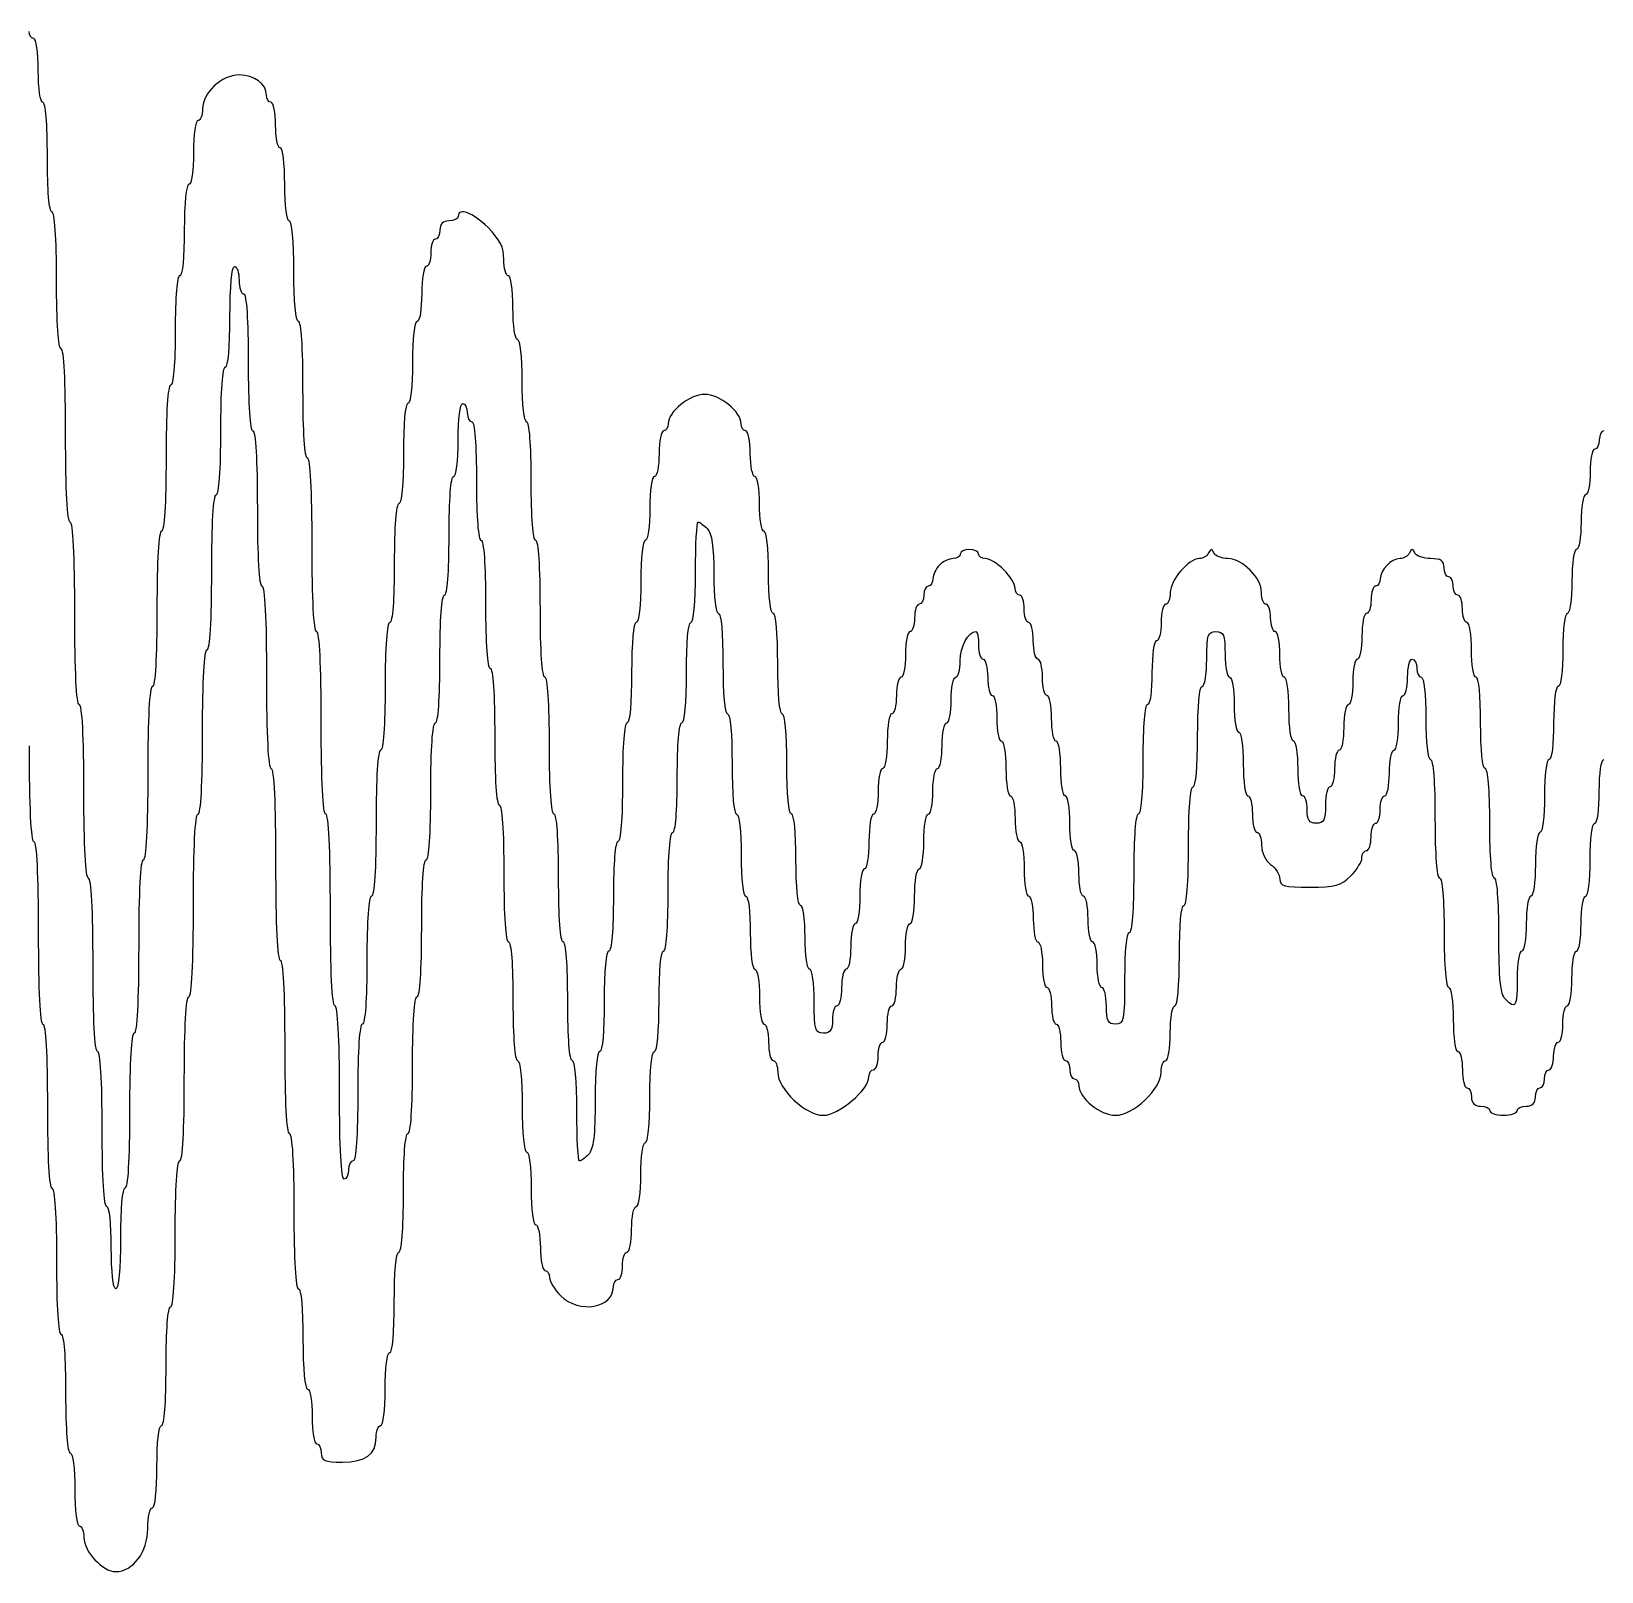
# Model space of a CAD drawing. Extents: x 18 to 597, y 6 to 390.
# Drawn here: x 71.9 to 126, y 240.5 to 293.6 of the extents above; entities that cross this region are included whole.
import ezdxf

# ---------------------------------------------------------------- set-up
doc = ezdxf.new("R2010")
doc.units = 0
doc.layers.add('Layer_1', color=7, linetype='CONTINUOUS')

msp = doc.modelspace()

# ---------------------------------------------------------------- linework, layer by layer
at = {"layer": 'Layer_1', "color": 7}
for points in [[(71.934146, 293.367422), (71.847656, 293.367422), (71.777047, 293.476842), (71.777047, 293.610508)], [(72.091793, 292.266645), (72.091793, 292.895668), (72.024003, 293.367422), (71.934146, 293.367422)], [(72.248889, 291.165868), (72.159032, 291.165868), (72.091793, 291.637623), (72.091793, 292.266645)], [(79.015057, 292.108996), (78.410158, 292.108996), (77.752773, 291.498944), (77.752773, 290.937113)], [(79.954326, 291.412813), (79.954326, 291.806422), (79.546013, 292.108996), (79.015057, 292.108996)], [(72.405985, 289.278507), (72.405985, 290.431712), (72.344988, 291.165868), (72.248889, 291.165868)], [(80.111425, 291.165868), (80.024938, 291.165868), (79.954326, 291.276897), (79.954326, 291.412813)], [(80.269072, 290.379284), (80.269072, 290.811736), (80.197915, 291.165868), (80.111425, 291.165868)], [(77.595676, 290.53693), (77.505822, 290.53693), (77.43803, 290.065173), (77.43803, 289.436154)], [(77.752773, 290.937113), (77.752773, 290.716954), (77.682169, 290.53693), (77.595676, 290.53693)], [(80.426168, 289.59325), (80.339678, 289.59325), (80.269072, 289.946832), (80.269072, 290.379284)], [(77.43803, 289.436154), (77.43803, 288.807131), (77.37079, 288.334827), (77.280934, 288.334827)], [(80.583264, 288.334827), (80.583264, 289.068683), (80.517898, 289.59325), (80.426168, 289.59325)], [(72.563081, 287.391696), (72.466982, 287.391696), (72.405985, 288.125302), (72.405985, 289.278507)], [(77.280934, 288.334827), (77.186581, 288.334827), (77.123838, 287.706292), (77.123838, 286.762759)], [(80.74036, 287.076954), (80.648635, 287.076954), (80.583264, 287.600967), (80.583264, 288.334827)], [(72.720731, 285.032496), (72.720731, 286.500213), (72.660925, 287.391696), (72.563081, 287.391696)], [(87.586453, 286.846545), (87.061297, 287.371701), (86.558989, 287.560934), (86.558989, 287.23405)], [(77.123838, 286.762759), (77.123838, 285.819228), (77.061097, 285.190143), (76.966741, 285.190143)], [(80.898007, 285.347239), (80.898007, 286.39561), (80.835675, 287.076954), (80.74036, 287.076954)], [(85.930051, 286.762759), (85.930051, 286.589779), (85.859445, 286.448016), (85.772955, 286.448016)], [(86.244797, 287.076954), (86.035128, 287.076954), (85.930051, 286.972433), (85.930051, 286.762759)], [(86.558989, 287.23405), (86.558989, 287.14756), (86.417777, 287.076954), (86.244797, 287.076954)], [(88.131605, 285.745768), (88.131605, 286.170089), (88.00277, 286.43023), (87.586453, 286.846545)], [(85.772955, 286.448016), (85.686463, 286.448016), (85.615309, 286.235646), (85.615309, 285.976177)], [(85.615309, 285.976177), (85.615309, 285.716705), (85.544702, 285.504335), (85.458213, 285.504335)], [(88.288701, 285.190143), (88.202211, 285.190143), (88.131605, 285.440169), (88.131605, 285.745768)], [(76.966741, 285.190143), (76.870645, 285.190143), (76.809092, 284.455987), (76.809092, 283.302782)], [(78.696453, 283.774621), (78.696453, 284.822992), (78.758234, 285.504335), (78.853549, 285.504335)], [(78.853549, 285.504335), (78.940039, 285.504335), (79.010645, 285.291966), (79.010645, 285.032496)], [(81.055103, 283.617525), (80.959793, 283.617525), (80.898007, 284.298868), (80.898007, 285.347239)], [(85.458213, 285.504335), (85.370839, 285.504335), (85.301116, 285.085391), (85.301116, 284.561205)], [(88.44635, 284.089366), (88.44635, 284.718389), (88.378558, 285.190143), (88.288701, 285.190143)], [(72.877827, 282.673844), (72.779983, 282.673844), (72.720731, 283.56478), (72.720731, 285.032496)], [(79.010645, 285.032496), (79.010645, 284.773024), (79.081805, 284.561205), (79.168295, 284.561205)], [(79.168295, 284.561205), (79.266141, 284.561205), (79.325391, 283.669722), (79.325391, 282.202005)], [(85.301116, 284.561205), (85.301116, 284.037022), (85.231391, 283.617525), (85.14402, 283.617525)], [(88.603447, 282.98859), (88.51359, 282.98859), (88.44635, 283.460347), (88.44635, 284.089366)], [(78.538807, 282.044909), (78.634119, 282.044909), (78.696453, 282.726253), (78.696453, 283.774621)], [(81.212202, 281.258875), (81.212202, 282.726591), (81.152949, 283.617525), (81.055103, 283.617525)], [(85.14402, 283.617525), (85.05083, 283.617525), (84.986371, 283.040699), (84.986371, 282.202005)], [(76.809092, 283.302782), (76.809092, 282.149577), (76.748095, 281.415971), (76.651996, 281.415971)], [(88.760543, 281.573067), (88.760543, 282.411764), (88.696636, 282.98859), (88.603447, 282.98859)], [(73.034923, 279.686259), (73.034923, 281.573321), (72.977149, 282.673844), (72.877827, 282.673844)], [(78.38171, 279.843355), (78.38171, 281.206235), (78.441448, 282.044909), (78.538807, 282.044909)], [(79.325391, 282.202005), (79.325391, 280.734289), (79.384644, 279.843355), (79.482487, 279.843355)], [(84.986371, 282.202005), (84.986371, 281.363308), (84.922464, 280.787036), (84.829275, 280.787036)], [(76.651996, 281.415971), (76.553709, 281.415971), (76.4949, 280.472226), (76.4949, 278.899675)], [(88.917639, 280.157548), (88.824449, 280.157548), (88.760543, 280.734373), (88.760543, 281.573067)], [(81.369848, 278.899675), (81.272005, 278.899675), (81.212202, 279.791161), (81.212202, 281.258875)], [(84.829275, 280.787036), (84.733963, 280.787036), (84.672178, 280.105142), (84.672178, 279.056771)], [(86.558989, 279.52861), (86.558989, 280.26247), (86.624358, 280.787036), (86.716085, 280.787036)], [(86.716085, 280.787036), (86.802575, 280.787036), (86.873732, 280.645273), (86.873732, 280.472291)], [(95.051011, 281.101228), (94.526264, 281.101228), (93.792588, 280.50982), (93.792588, 280.086442)], [(96.308884, 280.086442), (96.308884, 280.50982), (95.575755, 281.101228), (95.051011, 281.101228)], [(86.873732, 280.472291), (86.873732, 280.299311), (86.944338, 280.157548), (87.030828, 280.157548)], [(73.192569, 276.698121), (73.093244, 276.698121), (73.034923, 277.799192), (73.034923, 279.686259)], [(78.224614, 277.641802), (78.321956, 277.641802), (78.38171, 278.480476), (78.38171, 279.843355)], [(79.482487, 279.843355), (79.581149, 279.843355), (79.639583, 278.847351), (79.639583, 277.16996)], [(87.030828, 280.157548), (87.127602, 280.157548), (87.187924, 279.371686), (87.187924, 278.113641)], [(89.075285, 278.113641), (89.075285, 279.371686), (89.014413, 280.157548), (88.917639, 280.157548)], [(93.635491, 279.843355), (93.549002, 279.843355), (93.478395, 279.489223), (93.478395, 279.056771)], [(93.792588, 280.086442), (93.792588, 279.952773), (93.721984, 279.843355), (93.635491, 279.843355)], [(96.46598, 279.843355), (96.37949, 279.843355), (96.308884, 279.952773), (96.308884, 280.086442)], [(96.623629, 279.056771), (96.623629, 279.489223), (96.552472, 279.843355), (96.46598, 279.843355)], [(126.030411, 279.843355), (125.943919, 279.843355), (125.872765, 279.701592), (125.872765, 279.52861)], [(86.401893, 278.270737), (86.493621, 278.270737), (86.558989, 278.794753), (86.558989, 279.52861)], [(125.715669, 279.214418), (125.629179, 279.214418), (125.558573, 278.860285), (125.558573, 278.427833)], [(125.872765, 279.52861), (125.872765, 279.35563), (125.802159, 279.214418), (125.715669, 279.214418)], [(76.4949, 278.899675), (76.4949, 277.327119), (76.435537, 276.383926), (76.337253, 276.383926)], [(81.526944, 275.912087), (81.526944, 277.799149), (81.469171, 278.899675), (81.369848, 278.899675)], [(84.672178, 279.056771), (84.672178, 278.0084), (84.609847, 277.327057), (84.514532, 277.327057)], [(93.478395, 279.056771), (93.478395, 278.624319), (93.407792, 278.270737), (93.321299, 278.270737)], [(96.780725, 278.270737), (96.694236, 278.270737), (96.623629, 278.624319), (96.623629, 279.056771)], [(86.244797, 276.22628), (86.244797, 277.484322), (86.305119, 278.270737), (86.401893, 278.270737)], [(87.187924, 278.113641), (87.187924, 276.855599), (87.248797, 276.069184), (87.345574, 276.069184)], [(89.232382, 276.069184), (89.135605, 276.069184), (89.075285, 276.855599), (89.075285, 278.113641)], [(93.321299, 278.270737), (93.231445, 278.270737), (93.16365, 277.79898), (93.16365, 277.16996)], [(96.937822, 277.327057), (96.937822, 277.851242), (96.868099, 278.270737), (96.780725, 278.270737)], [(125.558573, 278.427833), (125.558573, 277.995381), (125.487413, 277.641802), (125.400923, 277.641802)], [(78.067518, 274.968407), (78.067518, 276.6458), (78.125935, 277.641802), (78.224614, 277.641802)], [(125.400923, 277.641802), (125.313559, 277.641802), (125.243827, 277.222304), (125.243827, 276.698121)], [(79.639583, 277.16996), (79.639583, 275.49257), (79.698551, 274.496565), (79.79723, 274.496565)], [(84.514532, 277.327057), (84.417758, 277.327057), (84.357436, 276.541192), (84.357436, 275.28315)], [(93.16365, 277.16996), (93.16365, 276.540938), (93.09641, 276.069184), (93.006553, 276.069184)], [(97.094918, 276.383926), (97.007547, 276.383926), (96.937822, 276.802874), (96.937822, 277.327057)], [(73.349666, 273.552885), (73.349666, 275.544789), (73.29216, 276.698121), (73.192569, 276.698121)], [(94.736268, 274.968407), (94.736268, 275.919803), (94.776691, 276.698121), (94.826116, 276.698121)], [(94.826116, 276.698121), (94.875542, 276.698121), (95.017302, 276.597334), (95.140859, 276.473775)], [(95.140859, 276.473775), (95.300614, 276.314025), (95.365203, 275.85967), (95.365203, 274.901159)], [(125.243827, 276.698121), (125.243827, 276.173936), (125.174096, 275.754441), (125.086731, 275.754441)], [(76.337253, 276.383926), (76.238574, 276.383926), (76.180157, 275.387925), (76.180157, 273.710534)], [(81.684041, 272.92395), (81.584718, 272.92395), (81.526944, 274.025023), (81.526944, 275.912087)], [(86.087148, 274.182373), (86.183919, 274.182373), (86.244797, 274.968235), (86.244797, 276.22628)], [(87.345574, 276.069184), (87.442912, 276.069184), (87.50267, 275.230512), (87.50267, 273.86763)], [(89.389481, 273.710534), (89.389481, 275.17825), (89.330225, 276.069184), (89.232382, 276.069184)], [(93.006553, 276.069184), (92.913367, 276.069184), (92.849457, 275.492361), (92.849457, 274.653664)], [(97.252564, 274.968407), (97.252564, 275.807101), (97.188107, 276.383926), (97.094918, 276.383926)], [(103.610283, 275.440246), (103.474368, 275.440246), (103.261998, 275.338908), (103.138441, 275.215351)], [(103.857227, 275.597342), (103.857227, 275.510852), (103.746201, 275.440246), (103.610283, 275.440246)], [(104.17142, 275.754441), (103.998437, 275.754441), (103.857227, 275.683835), (103.857227, 275.597342)], [(104.486162, 275.597342), (104.486162, 275.683835), (104.344399, 275.754441), (104.17142, 275.754441)], [(104.729249, 275.440246), (104.595583, 275.440246), (104.486162, 275.510852), (104.486162, 275.597342)], [(105.358187, 275.054397), (105.145894, 275.26669), (104.862915, 275.440246), (104.729249, 275.440246)], [(112.092935, 275.440246), (111.721779, 275.440246), (111.090826, 274.702085), (111.090826, 274.267813)], [(112.414293, 275.63648), (112.363829, 275.528367), (112.219399, 275.440246), (112.092935, 275.440246)], [(112.597847, 275.63648), (112.524472, 275.793735), (112.487668, 275.793735), (112.414293, 275.63648)], [(113.076855, 275.440246), (112.863898, 275.440246), (112.648311, 275.528367), (112.597847, 275.63648)], [(114.23606, 274.267813), (114.23606, 274.777551), (113.580889, 275.440246), (113.076855, 275.440246)], [(119.00793, 275.440246), (118.701408, 275.440246), (118.324424, 275.055921), (118.324424, 274.74351)], [(119.333699, 275.63648), (119.283234, 275.528367), (119.136643, 275.440246), (119.00793, 275.440246)], [(119.517253, 275.63648), (119.443867, 275.793735), (119.407079, 275.793735), (119.333699, 275.63648)], [(120.067366, 275.440246), (119.815105, 275.440246), (119.567706, 275.528367), (119.517253, 275.63648)], [(120.525977, 275.125503), (120.525977, 275.368127), (120.421191, 275.440246), (120.067366, 275.440246)], [(125.086731, 275.754441), (124.996871, 275.754441), (124.929635, 275.282687), (124.929635, 274.653664)], [(77.909869, 272.295012), (78.008531, 272.295012), (78.067518, 273.291016), (78.067518, 274.968407)], [(84.357436, 275.28315), (84.357436, 274.025107), (84.297116, 273.238692), (84.20034, 273.238692)], [(94.579172, 273.238692), (94.674481, 273.238692), (94.736268, 273.920039), (94.736268, 274.968407)], [(95.365203, 274.901159), (95.365203, 274.107395), (95.430244, 273.552885), (95.522852, 273.552885)], [(97.40966, 273.552885), (97.316471, 273.552885), (97.252564, 274.129713), (97.252564, 274.968407)], [(103.138441, 275.215351), (103.014887, 275.091792), (102.913547, 274.879422), (102.913547, 274.74351)], [(105.744035, 274.424909), (105.744035, 274.558578), (105.570483, 274.842101), (105.358187, 275.054397)], [(120.683624, 274.811311), (120.597134, 274.811311), (120.525977, 274.952521), (120.525977, 275.125503)], [(120.84072, 274.496565), (120.84072, 274.669548), (120.770114, 274.811311), (120.683624, 274.811311)], [(79.79723, 274.496565), (79.896818, 274.496565), (79.954326, 273.343233), (79.954326, 271.351331)], [(92.849457, 274.653664), (92.849457, 273.81497), (92.785003, 273.238692), (92.691811, 273.238692)], [(102.756451, 274.496565), (102.669961, 274.496565), (102.599355, 274.355355), (102.599355, 274.182373)], [(102.913547, 274.74351), (102.913547, 274.607594), (102.842941, 274.496565), (102.756451, 274.496565)], [(105.901685, 274.182373), (105.815192, 274.182373), (105.744035, 274.291243), (105.744035, 274.424909)], [(111.090826, 274.267813), (111.090826, 274.047654), (111.020219, 273.86763), (110.93373, 273.86763)], [(114.393156, 273.86763), (114.306666, 273.86763), (114.23606, 274.047654), (114.23606, 274.267813)], [(118.167325, 274.496565), (118.080835, 274.496565), (118.010229, 274.284199), (118.010229, 274.024726)], [(118.324424, 274.74351), (118.324424, 274.607594), (118.253818, 274.496565), (118.167325, 274.496565)], [(120.997816, 274.182373), (120.911324, 274.182373), (120.84072, 274.323583), (120.84072, 274.496565)], [(124.929635, 274.653664), (124.929635, 274.024642), (124.861851, 273.552885), (124.771988, 273.552885)], [(85.930051, 271.980269), (85.930051, 273.343148), (85.989789, 274.182373), (86.087148, 274.182373)], [(87.50267, 273.86763), (87.50267, 272.504751), (87.562411, 271.666077), (87.659766, 271.666077)], [(102.441705, 273.86763), (102.355215, 273.86763), (102.284609, 273.655261), (102.284609, 273.395788)], [(102.599355, 274.182373), (102.599355, 274.009393), (102.528195, 273.86763), (102.441705, 273.86763)], [(106.058781, 273.710534), (106.058781, 273.970006), (105.988172, 274.182373), (105.901685, 274.182373)], [(110.93373, 273.86763), (110.84724, 273.86763), (110.776631, 273.584657), (110.776631, 273.238692)], [(114.550252, 273.395788), (114.550252, 273.655261), (114.479649, 273.86763), (114.393156, 273.86763)], [(118.010229, 274.024726), (118.010229, 273.765254), (117.939625, 273.552885), (117.853133, 273.552885)], [(121.155466, 273.710534), (121.155466, 273.970006), (121.084306, 274.182373), (120.997816, 274.182373)], [(73.506762, 270.408204), (73.407171, 270.408204), (73.349666, 271.560986), (73.349666, 273.552885)], [(76.180157, 273.710534), (76.180157, 272.033143), (76.121723, 271.037139), (76.023061, 271.037139)], [(84.20034, 273.238692), (84.102984, 273.238692), (84.04269, 272.400021), (84.04269, 271.037139)], [(89.547127, 271.351331), (89.449283, 271.351331), (89.389481, 272.242818), (89.389481, 273.710534)], [(92.691811, 273.238692), (92.596499, 273.238692), (92.534715, 272.557351), (92.534715, 271.50898)], [(94.422076, 271.50898), (94.422076, 272.557351), (94.483857, 273.238692), (94.579172, 273.238692)], [(95.522852, 273.552885), (95.618165, 273.552885), (95.679949, 272.871544), (95.679949, 271.823173)], [(97.566757, 271.823173), (97.566757, 272.871544), (97.504972, 273.552885), (97.40966, 273.552885)], [(102.284609, 273.395788), (102.284609, 273.136319), (102.214005, 272.92395), (102.127513, 272.92395)], [(106.215877, 273.238692), (106.129387, 273.238692), (106.058781, 273.451064), (106.058781, 273.710534)], [(106.372973, 272.609757), (106.372973, 272.955719), (106.302367, 273.238692), (106.215877, 273.238692)], [(110.776631, 273.238692), (110.776633, 272.892733), (110.705471, 272.609757), (110.618984, 272.609757)], [(114.707899, 272.92395), (114.621409, 272.92395), (114.550252, 273.136319), (114.550252, 273.395788)], [(117.853133, 273.552885), (117.766643, 273.552885), (117.695486, 273.199308), (117.695486, 272.766853)], [(121.312562, 273.238692), (121.226072, 273.238692), (121.155466, 273.451064), (121.155466, 273.710534)], [(121.469658, 272.295012), (121.469658, 272.819197), (121.399927, 273.238692), (121.312562, 273.238692)], [(124.771988, 273.552885), (124.680258, 273.552885), (124.614892, 273.028871), (124.614892, 272.295012)], [(81.841137, 269.778716), (81.841137, 271.77062), (81.783631, 272.92395), (81.684041, 272.92395)], [(102.127513, 272.92395), (102.041023, 272.92395), (101.969866, 272.570367), (101.969866, 272.137916)], [(103.857227, 271.913021), (103.857227, 272.406137), (104.133306, 272.92395), (104.396314, 272.92395)], [(104.396314, 272.92395), (104.44574, 272.92395), (104.486162, 272.711577), (104.486162, 272.452108)], [(112.348699, 271.980269), (112.348699, 272.818963), (112.383872, 272.92395), (112.663441, 272.92395)], [(112.663441, 272.92395), (112.936012, 272.92395), (112.978187, 272.819355), (112.978187, 272.137916)], [(114.864995, 272.137916), (114.864995, 272.570367), (114.794388, 272.92395), (114.707899, 272.92395)], [(117.695486, 272.766853), (117.695486, 272.334401), (117.62488, 271.980269), (117.53839, 271.980269)], [(77.752773, 269.464523), (77.752773, 271.246751), (77.810862, 272.295012), (77.909869, 272.295012)], [(101.969866, 272.137916), (101.969866, 271.705464), (101.899263, 271.351331), (101.81277, 271.351331)], [(104.486162, 272.452108), (104.486162, 272.192636), (104.556769, 271.980269), (104.643259, 271.980269)], [(106.53062, 271.980269), (106.44413, 271.980269), (106.372973, 272.263795), (106.372973, 272.609757)], [(110.618984, 272.609757), (110.529127, 272.609757), (110.461888, 272.138003), (110.461888, 271.50898)], [(112.978187, 272.137916), (112.978187, 271.705464), (113.048793, 271.351331), (113.135283, 271.351331)], [(115.022091, 271.351331), (114.935601, 271.351331), (114.864995, 271.705464), (114.864995, 272.137916)], [(121.626754, 271.351331), (121.539389, 271.351331), (121.469658, 271.770829), (121.469658, 272.295012)], [(124.614892, 272.295012), (124.614892, 271.561155), (124.549527, 271.037139), (124.457796, 271.037139)], [(85.772955, 269.778716), (85.870296, 269.778716), (85.930051, 270.617387), (85.930051, 271.980269)], [(87.659766, 271.666077), (87.757612, 271.666077), (87.816862, 270.775146), (87.816862, 269.307427)], [(95.679949, 271.823173), (95.679949, 270.774805), (95.741733, 270.093458), (95.837045, 270.093458)], [(97.724406, 270.093458), (97.629091, 270.093458), (97.566757, 270.774805), (97.566757, 271.823173)], [(103.700131, 271.351331), (103.786621, 271.351331), (103.857227, 271.604123), (103.857227, 271.913021)], [(104.643259, 271.980269), (104.729748, 271.980269), (104.800908, 271.697293), (104.800908, 271.351331)], [(106.687716, 271.351331), (106.687716, 271.697293), (106.61711, 271.980269), (106.53062, 271.980269)], [(112.191602, 271.037139), (112.278973, 271.037139), (112.348699, 271.456084), (112.348699, 271.980269)], [(117.53839, 271.980269), (117.451897, 271.980269), (117.381294, 271.626687), (117.381294, 271.194235)], [(119.268105, 271.351331), (119.268105, 271.697293), (119.338711, 271.980269), (119.425201, 271.980269)], [(119.425201, 271.980269), (119.511693, 271.980269), (119.582847, 271.839056), (119.582847, 271.666077)], [(119.582847, 271.666077), (119.582847, 271.493094), (119.653454, 271.351331), (119.739943, 271.351331)], [(76.023061, 271.037139), (75.923738, 271.037139), (75.865411, 269.936066), (75.865411, 268.049001)], [(79.954326, 271.351331), (79.954326, 269.359429), (80.011837, 268.206647), (80.111425, 268.206647)], [(84.04269, 271.037139), (84.04269, 269.674259), (83.982935, 268.835585), (83.885594, 268.835585)], [(89.704223, 268.992682), (89.704223, 270.460401), (89.644971, 271.351331), (89.547127, 271.351331)], [(92.534715, 271.50898), (92.534715, 270.460612), (92.472931, 269.778716), (92.377618, 269.778716)], [(94.264426, 269.778716), (94.359738, 269.778716), (94.422076, 270.460612), (94.422076, 271.50898)], [(101.81277, 271.351331), (101.72628, 271.351331), (101.655674, 271.068358), (101.655674, 270.722396)], [(103.542482, 270.5653), (103.542482, 270.997752), (103.613641, 271.351331), (103.700131, 271.351331)], [(104.800908, 271.351331), (104.800908, 271.005369), (104.871512, 270.722396), (104.958004, 270.722396)], [(106.844812, 270.722396), (106.758322, 270.722396), (106.687716, 271.005369), (106.687716, 271.351331)], [(110.461888, 271.50898), (110.461888, 270.879961), (110.394648, 270.408204), (110.304792, 270.408204)], [(112.034506, 269.307427), (112.034506, 270.355798), (112.096288, 271.037139), (112.191602, 271.037139)], [(113.135283, 271.351331), (113.222653, 271.351331), (113.292379, 270.932389), (113.292379, 270.408204)], [(115.17974, 270.250554), (115.17974, 270.879577), (115.111948, 271.351331), (115.022091, 271.351331)], [(117.381294, 271.194235), (117.381294, 270.761783), (117.310137, 270.408204), (117.223647, 270.408204)], [(119.111008, 270.722396), (119.197498, 270.722396), (119.268105, 271.005369), (119.268105, 271.351331)], [(119.739943, 271.351331), (119.833133, 271.351331), (119.89704, 270.775059), (119.89704, 269.936362)], [(121.784401, 269.778716), (121.784401, 270.722249), (121.721107, 271.351331), (121.626754, 271.351331)], [(124.457796, 271.037139), (124.366062, 271.037139), (124.300147, 270.512575), (124.300147, 269.778716)], [(101.655674, 270.722396), (101.655674, 270.376434), (101.585068, 270.093458), (101.498575, 270.093458)], [(103.385386, 269.778716), (103.471876, 269.778716), (103.542482, 270.132848), (103.542482, 270.5653)], [(104.958004, 270.722396), (105.044494, 270.722396), (105.1151, 270.368814), (105.1151, 269.936362)], [(107.002461, 269.936362), (107.002461, 270.368814), (106.931302, 270.722396), (106.844812, 270.722396)], [(118.953909, 269.778716), (118.953909, 270.302901), (119.023632, 270.722396), (119.111008, 270.722396)], [(73.663858, 267.420066), (73.663858, 269.307128), (73.606084, 270.408204), (73.506762, 270.408204)], [(95.837045, 270.093458), (95.932357, 270.093458), (95.994141, 269.412117), (95.994141, 268.363746)], [(97.881502, 268.363746), (97.881502, 269.412117), (97.819718, 270.093458), (97.724406, 270.093458)], [(101.498575, 270.093458), (101.411202, 270.093458), (101.340928, 269.673963), (101.340928, 269.149778)], [(110.304792, 270.408204), (110.208692, 270.408204), (110.147145, 269.674051), (110.147145, 268.520843)], [(113.292379, 270.408204), (113.292379, 269.884021), (113.362105, 269.464523), (113.449475, 269.464523)], [(115.336836, 269.149778), (115.24698, 269.149778), (115.17974, 269.621532), (115.17974, 270.250554)], [(117.223647, 270.408204), (117.137157, 270.408204), (117.066548, 270.054071), (117.066548, 269.621619)], [(77.595676, 266.634032), (77.694686, 266.634032), (77.752773, 267.682296), (77.752773, 269.464523)], [(81.998786, 266.634032), (81.899196, 266.634032), (81.841137, 267.786817), (81.841137, 269.778716)], [(85.615309, 267.420066), (85.615309, 268.88778), (85.675109, 269.778716), (85.772955, 269.778716)], [(92.377618, 269.778716), (92.280844, 269.778716), (92.219969, 268.992848), (92.219969, 267.734809)], [(94.10733, 267.891905), (94.10733, 269.04511), (94.168327, 269.778716), (94.264426, 269.778716)], [(103.22829, 268.992682), (103.22829, 269.425136), (103.298896, 269.778716), (103.385386, 269.778716)], [(105.1151, 269.936362), (105.1151, 269.50391), (105.185704, 269.149778), (105.272197, 269.149778)], [(107.159558, 269.149778), (107.073068, 269.149778), (107.002461, 269.50391), (107.002461, 269.936362)], [(113.449475, 269.464523), (113.539332, 269.464523), (113.607122, 268.992766), (113.607122, 268.363746)], [(117.066548, 269.621619), (117.066548, 269.189167), (116.995942, 268.835585), (116.909452, 268.835585)], [(118.796263, 268.835585), (118.883633, 268.835585), (118.953909, 269.254533), (118.953909, 269.778716)], [(119.89704, 269.936362), (119.89704, 269.097668), (119.961499, 268.520843), (120.054686, 268.520843)], [(121.941497, 268.206647), (121.847144, 268.20665), (121.784401, 268.835185), (121.784401, 269.778716)], [(124.300147, 269.778716), (124.300147, 269.044859), (124.234781, 268.520843), (124.14305, 268.520843)], [(71.777047, 268.992682), (71.77705, 266.895945), (71.834307, 265.690351), (71.934146, 265.690351)], [(87.816862, 269.307427), (87.816862, 267.839711), (87.876665, 266.948224), (87.974509, 266.948224)], [(89.861319, 266.634032), (89.763476, 266.634032), (89.704223, 267.524968), (89.704223, 268.992682)], [(101.340928, 269.149778), (101.340928, 268.625595), (101.271203, 268.206647), (101.183832, 268.206647)], [(103.070643, 268.206647), (103.157133, 268.206647), (103.22829, 268.56023), (103.22829, 268.992682)], [(105.272197, 269.149778), (105.359567, 269.149778), (105.429843, 268.73083), (105.429843, 268.206647)], [(107.316654, 268.206647), (107.316654, 268.730833), (107.246931, 269.149778), (107.159558, 269.149778)], [(111.87741, 267.577162), (111.972722, 267.577162), (112.034506, 268.259056), (112.034506, 269.307427)], [(115.493933, 268.206647), (115.493933, 268.730833), (115.424207, 269.149778), (115.336836, 269.149778)], [(83.885594, 268.835585), (83.78731, 268.835585), (83.728498, 267.891843), (83.728498, 266.319286)], [(95.994141, 268.363746), (95.994141, 267.315378), (96.056478, 266.634032), (96.151787, 266.634032)], [(98.038598, 266.634032), (97.943283, 266.634032), (97.881502, 267.315378), (97.881502, 268.363746)], [(110.147145, 268.520843), (110.147145, 267.367637), (110.086146, 266.634032), (109.990049, 266.634032)], [(113.607122, 268.363746), (113.607122, 267.734727), (113.674361, 267.26297), (113.764218, 267.26297)], [(116.909452, 268.835585), (116.822962, 268.835585), (116.752356, 268.55261), (116.752356, 268.206647)], [(118.639167, 268.049001), (118.639167, 268.481456), (118.709773, 268.835585), (118.796263, 268.835585)], [(120.054686, 268.520843), (120.151457, 268.520843), (120.211785, 267.73443), (120.211785, 266.476385)], [(124.14305, 268.520843), (124.051317, 268.520843), (123.985954, 267.996829), (123.985954, 267.26297)], [(125.872765, 267.420066), (125.872765, 268.049086), (125.940549, 268.520843), (126.030411, 268.520843)], [(75.865411, 268.049001), (75.865411, 266.161936), (75.807638, 265.061413), (75.708315, 265.061413)], [(80.111425, 268.206647), (80.211267, 268.206647), (80.269072, 267.001056), (80.269072, 264.904317)], [(93.950234, 266.005094), (94.046334, 266.005094), (94.10733, 266.738697), (94.10733, 267.891905)], [(101.183832, 268.206647), (101.09734, 268.206647), (101.026736, 267.852518), (101.026736, 267.420066)], [(102.913547, 267.420066), (102.913547, 267.852518), (102.984153, 268.206647), (103.070643, 268.206647)], [(105.429843, 268.206647), (105.429843, 267.682465), (105.499566, 267.26297), (105.586939, 267.26297)], [(107.47375, 267.26297), (107.38638, 267.262967), (107.316654, 267.682465), (107.316654, 268.206647)], [(115.651029, 267.26297), (115.563656, 267.262967), (115.493933, 267.682465), (115.493933, 268.206647)], [(116.752356, 268.206647), (116.752356, 267.860685), (116.681199, 267.577162), (116.594709, 267.577162)], [(118.48207, 267.26297), (118.56856, 267.262967), (118.639167, 267.616549), (118.639167, 268.049001)], [(122.098593, 266.319286), (122.098593, 267.472492), (122.037596, 268.206647), (121.941497, 268.206647)], [(73.821507, 264.432478), (73.722185, 264.432478), (73.663858, 265.532998), (73.663858, 267.420066)], [(85.458213, 265.061413), (85.556056, 265.061413), (85.615309, 265.952347), (85.615309, 267.420066)], [(92.219969, 267.734809), (92.219969, 266.476764), (92.159647, 265.690351), (92.062873, 265.690351)], [(101.026736, 267.420066), (101.026736, 266.987614), (100.955579, 266.634032), (100.86909, 266.634032)], [(102.756451, 266.634032), (102.842941, 266.634032), (102.913547, 266.987614), (102.913547, 267.420066)], [(105.586939, 267.26297), (105.673429, 267.26297), (105.744035, 266.908837), (105.744035, 266.476385)], [(107.631397, 266.319286), (107.631397, 266.843472), (107.56112, 267.26297), (107.47375, 267.26297)], [(111.719761, 265.533255), (111.719761, 266.7913), (111.780636, 267.577162), (111.87741, 267.577162)], [(113.764218, 267.26297), (113.850708, 267.26297), (113.921314, 266.979994), (113.921314, 266.634032)], [(115.808675, 266.791128), (115.808675, 267.050598), (115.737519, 267.26297), (115.651029, 267.26297)], [(116.594709, 267.577162), (116.50822, 267.577162), (116.437613, 267.294186), (116.437613, 266.948224)], [(118.324424, 266.791128), (118.324424, 267.050598), (118.395581, 267.26297), (118.48207, 267.26297)], [(123.985954, 267.26297), (123.985954, 266.529113), (123.920038, 266.005094), (123.828308, 266.005094)], [(125.715669, 266.319286), (125.805528, 266.319289), (125.872765, 266.791043), (125.872765, 267.420066)], [(87.974509, 266.948224), (88.072355, 266.948224), (88.131605, 266.057291), (88.131605, 264.589575)], [(116.122868, 266.319286), (115.87824, 266.319286), (115.808675, 266.4242), (115.808675, 266.791128)], [(116.437613, 266.948224), (116.437613, 266.424042), (116.384965, 266.319286), (116.122868, 266.319286)], [(118.167325, 266.319286), (118.253818, 266.319289), (118.324424, 266.531656), (118.324424, 266.791128)], [(77.43803, 263.488798), (77.43803, 265.480697), (77.496086, 266.634032), (77.595676, 266.634032)], [(82.155882, 263.331702), (82.155882, 265.428438), (82.098625, 266.634032), (81.998786, 266.634032)], [(83.728498, 266.319286), (83.728498, 264.74673), (83.669686, 263.80299), (83.571402, 263.80299)], [(90.018416, 264.432478), (90.018416, 265.795358), (89.958661, 266.634032), (89.861319, 266.634032)], [(96.151787, 266.634032), (96.24498, 266.634032), (96.308884, 266.057204), (96.308884, 265.21851)], [(98.195694, 265.061413), (98.195694, 266.004947), (98.132951, 266.634032), (98.038598, 266.634032)], [(100.86909, 266.634032), (100.781716, 266.634032), (100.711993, 266.214537), (100.711993, 265.690351)], [(102.599355, 265.690351), (102.599355, 266.214537), (102.66908, 266.634032), (102.756451, 266.634032)], [(105.744035, 266.476385), (105.744035, 266.043933), (105.815192, 265.690351), (105.901685, 265.690351)], [(107.788493, 265.375609), (107.701122, 265.375609), (107.631397, 265.795104), (107.631397, 266.319286)], [(109.990049, 266.634032), (109.893272, 266.634032), (109.832953, 265.847617), (109.832953, 264.589575)], [(113.921314, 266.634032), (113.921314, 266.288073), (113.992471, 266.005094), (114.078964, 266.005094)], [(118.010229, 265.847447), (118.010229, 266.10692), (118.080835, 266.319286), (118.167325, 266.319286)], [(120.211785, 266.476385), (120.211785, 265.218343), (120.27211, 264.432478), (120.368881, 264.432478)], [(122.256242, 264.432478), (122.160143, 264.432478), (122.098593, 265.166081), (122.098593, 266.319286)], [(125.558573, 265.061413), (125.558573, 265.795273), (125.623935, 266.319286), (125.715669, 266.319286)], [(71.934146, 265.690351), (72.033737, 265.690351), (72.091793, 264.537019), (72.091793, 262.545117)], [(92.062873, 265.690351), (91.966773, 265.690351), (91.905777, 264.956195), (91.905777, 263.80299)], [(93.792588, 263.960637), (93.792588, 265.218679), (93.853457, 266.005094), (93.950234, 266.005094)], [(100.711993, 265.690351), (100.711993, 265.166169), (100.642265, 264.746671), (100.554897, 264.746671)], [(102.441705, 264.746671), (102.529076, 264.746671), (102.599355, 265.166169), (102.599355, 265.690351)], [(105.901685, 265.690351), (105.989055, 265.690351), (106.058781, 265.270856), (106.058781, 264.746671)], [(114.078964, 266.005094), (114.165453, 266.005094), (114.23606, 265.808363), (114.23606, 265.567983)], [(117.853133, 265.375609), (117.939625, 265.375609), (118.010229, 265.587978), (118.010229, 265.847447)], [(123.828308, 266.005094), (123.738448, 266.005094), (123.671211, 265.533337), (123.671211, 264.904317)], [(96.308884, 265.21851), (96.308884, 264.379816), (96.372793, 263.80299), (96.46598, 263.80299)], [(107.945592, 264.589575), (107.945589, 265.022027), (107.874983, 265.375609), (107.788493, 265.375609)], [(111.562665, 263.488798), (111.659441, 263.488798), (111.719761, 264.275213), (111.719761, 265.533255)], [(114.23606, 265.567983), (114.23606, 265.311333), (114.365555, 265.037436), (114.550252, 264.904317)], [(117.309635, 264.503584), (117.521931, 264.715877), (117.695486, 264.998856), (117.695486, 265.132522)], [(117.695486, 265.132522), (117.695486, 265.266188), (117.766643, 265.375609), (117.853133, 265.375609)], [(75.708315, 265.061413), (75.608996, 265.061413), (75.551219, 263.960343), (75.551219, 262.073276)], [(80.269072, 264.904317), (80.269072, 262.807578), (80.326329, 261.601437), (80.426168, 261.601437)], [(85.301116, 262.702213), (85.301116, 264.16993), (85.360369, 265.061413), (85.458213, 265.061413)], [(88.131605, 264.589575), (88.131605, 263.121858), (88.190857, 262.230925), (88.288701, 262.230925)], [(98.353341, 263.488798), (98.258986, 263.488798), (98.195694, 264.117882), (98.195694, 265.061413)], [(100.554897, 264.746671), (100.467521, 264.746671), (100.397248, 264.327173), (100.397248, 263.80299)], [(102.284609, 263.80299), (102.284609, 264.327173), (102.354335, 264.746671), (102.441705, 264.746671)], [(106.058781, 264.746671), (106.058781, 264.222488), (106.128507, 263.80299), (106.215877, 263.80299)], [(108.103238, 263.80299), (108.016746, 263.80299), (107.945592, 264.157123), (107.945592, 264.589575)], [(109.832953, 264.589575), (109.83295, 263.331532), (109.772628, 262.545117), (109.675854, 262.545117)], [(114.550252, 264.904317), (114.723232, 264.77964), (114.864995, 264.551638), (114.864995, 264.397751)], [(123.671211, 264.904317), (123.671211, 264.275295), (123.603975, 263.80299), (123.514115, 263.80299)], [(125.400923, 263.80299), (125.492654, 263.80299), (125.558573, 264.327554), (125.558573, 265.061413)], [(73.978603, 261.444341), (73.978603, 263.331405), (73.920833, 264.432478), (73.821507, 264.432478)], [(90.176062, 262.230925), (90.078704, 262.230925), (90.018416, 263.069599), (90.018416, 264.432478)], [(114.864995, 264.397751), (114.864995, 264.158026), (115.01221, 264.117733), (115.894115, 264.117733)], [(115.894115, 264.117733), (116.777276, 264.117733), (116.978438, 264.172391), (117.309635, 264.503584)], [(120.368881, 264.432478), (120.464981, 264.432478), (120.525977, 263.698322), (120.525977, 262.545117)], [(122.413339, 262.455269), (122.413339, 263.668381), (122.35274, 264.432478), (122.256242, 264.432478)], [(77.280934, 260.343564), (77.380524, 260.343564), (77.43803, 261.496893), (77.43803, 263.488798)], [(83.571402, 263.80299), (83.474044, 263.80299), (83.413755, 262.964319), (83.413755, 261.601437)], [(91.905777, 263.80299), (91.905777, 262.649785), (91.84478, 261.916179), (91.748681, 261.916179)], [(93.635491, 261.916179), (93.732265, 261.916179), (93.792588, 262.702592), (93.792588, 263.960637)], [(96.46598, 263.80299), (96.557708, 263.80299), (96.623629, 263.278977), (96.623629, 262.545117)], [(98.510437, 262.388021), (98.510437, 263.017044), (98.443195, 263.488798), (98.353341, 263.488798)], [(100.397248, 263.80299), (100.397248, 263.278808), (100.327522, 262.85986), (100.240152, 262.85986)], [(102.127513, 262.85986), (102.214886, 262.85986), (102.284609, 263.278808), (102.284609, 263.80299)], [(106.215877, 263.80299), (106.302367, 263.80299), (106.372973, 263.449408), (106.372973, 263.016956)], [(108.260334, 263.016956), (108.260334, 263.449408), (108.189728, 263.80299), (108.103238, 263.80299)], [(111.405568, 261.759083), (111.405568, 262.807451), (111.467352, 263.488798), (111.562665, 263.488798)], [(123.514115, 263.80299), (123.426751, 263.80299), (123.357019, 263.384043), (123.357019, 262.85986)], [(125.243827, 262.85986), (125.243827, 263.384043), (125.313559, 263.80299), (125.400923, 263.80299)], [(82.312978, 260.029371), (82.213137, 260.029371), (82.155882, 261.234963), (82.155882, 263.331702)], [(106.372973, 263.016956), (106.372973, 262.584504), (106.44413, 262.230925), (106.53062, 262.230925)], [(108.417431, 262.230925), (108.330938, 262.230925), (108.260334, 262.584504), (108.260334, 263.016956)], [(72.091793, 262.545117), (72.091793, 260.553213), (72.149298, 259.399883), (72.248889, 259.399883)], [(85.14402, 260.343564), (85.241864, 260.343564), (85.301116, 261.234497), (85.301116, 262.702213)], [(96.623629, 262.545117), (96.623629, 261.811258), (96.689, 261.287244), (96.780725, 261.287244)], [(98.667536, 261.287244), (98.577679, 261.287244), (98.510437, 261.759001), (98.510437, 262.388021)], [(100.240152, 262.85986), (100.153662, 262.85986), (100.083056, 262.505728), (100.083056, 262.073276)], [(101.969866, 262.073276), (101.969866, 262.505728), (102.041023, 262.85986), (102.127513, 262.85986)], [(109.675854, 262.545117), (109.581501, 262.545117), (109.518207, 261.91603), (109.518207, 260.972499)], [(120.525977, 262.545117), (120.525977, 261.391912), (120.587522, 260.658307), (120.683624, 260.658307)], [(122.637683, 260.253716), (122.466811, 260.424584), (122.413339, 260.951606), (122.413339, 262.455269)], [(123.357019, 262.85986), (123.357019, 262.335675), (123.286734, 261.916179), (123.19937, 261.916179)], [(125.086731, 261.916179), (125.174096, 261.916179), (125.243827, 262.335675), (125.243827, 262.85986)], [(75.551219, 262.073276), (75.551219, 260.186214), (75.493445, 259.085691), (75.394123, 259.085691)], [(88.288701, 262.230925), (88.385478, 262.230925), (88.44635, 261.44451), (88.44635, 260.186468)], [(90.333158, 260.186468), (90.333158, 261.44451), (90.272836, 262.230925), (90.176062, 262.230925)], [(91.748681, 261.916179), (91.653368, 261.916179), (91.591034, 261.234836), (91.591034, 260.186468)], [(93.478395, 260.186468), (93.478395, 261.234836), (93.540179, 261.916179), (93.635491, 261.916179)], [(100.083056, 262.073276), (100.083056, 261.640824), (100.012449, 261.287244), (99.925959, 261.287244)], [(101.81277, 261.287244), (101.899263, 261.287244), (101.969866, 261.640824), (101.969866, 262.073276)], [(106.53062, 262.230925), (106.61711, 262.230925), (106.687716, 261.876792), (106.687716, 261.444341)], [(108.575077, 261.444341), (108.575077, 261.876792), (108.50392, 262.230925), (108.417431, 262.230925)], [(123.19937, 261.916179), (123.112005, 261.916179), (123.042274, 261.496681), (123.042274, 260.972499)], [(124.929635, 260.972499), (124.929635, 261.496681), (124.999366, 261.916179), (125.086731, 261.916179)], [(74.1357, 258.456753), (74.036377, 258.456753), (73.978603, 259.557276), (73.978603, 261.444341)], [(80.426168, 261.601437), (80.525493, 261.601437), (80.583264, 260.500914), (80.583264, 258.613849)], [(83.413755, 261.601437), (83.413755, 260.238557), (83.354, 259.399883), (83.256659, 259.399883)], [(96.780725, 261.287244), (96.868099, 261.287244), (96.937822, 260.867746), (96.937822, 260.343564)], [(98.825183, 260.186468), (98.825183, 260.815487), (98.757393, 261.287244), (98.667536, 261.287244)], [(99.925959, 261.287244), (99.83947, 261.287244), (99.768313, 261.004269), (99.768313, 260.658307)], [(101.655674, 260.658307), (101.655674, 261.004269), (101.72628, 261.287244), (101.81277, 261.287244)], [(106.687716, 261.444341), (106.687716, 261.011889), (106.758322, 260.658307), (106.844812, 260.658307)], [(108.732173, 260.658307), (108.645681, 260.658307), (108.575077, 261.011889), (108.575077, 261.444341)], [(111.247922, 260.029371), (111.343234, 260.029371), (111.405568, 260.710712), (111.405568, 261.759083)], [(109.518207, 260.972499), (109.518207, 259.504782), (109.497563, 259.399883), (109.204015, 259.399883)], [(123.042274, 260.972499), (123.042274, 259.974541), (122.996946, 259.894449), (122.637683, 260.253716)], [(124.771988, 260.029371), (124.859353, 260.029371), (124.929635, 260.448313), (124.929635, 260.972499)], [(77.123838, 257.513072), (77.123838, 259.295303), (77.181927, 260.343564), (77.280934, 260.343564)], [(84.986371, 257.984914), (84.986371, 259.452631), (85.046177, 260.343564), (85.14402, 260.343564)], [(96.937822, 260.343564), (96.937822, 259.819381), (97.007547, 259.399883), (97.094918, 259.399883)], [(99.768313, 260.658307), (99.768313, 260.312344), (99.697707, 260.029371), (99.611214, 260.029371)], [(101.498575, 260.029371), (101.585065, 260.029371), (101.655674, 260.312344), (101.655674, 260.658307)], [(106.844812, 260.658307), (106.931302, 260.658307), (107.002461, 260.375334), (107.002461, 260.029371)], [(108.889269, 260.029371), (108.889272, 260.375334), (108.818663, 260.658307), (108.732173, 260.658307)], [(120.683624, 260.658307), (120.773484, 260.658307), (120.84072, 260.186552), (120.84072, 259.55753)], [(82.470625, 257.041231), (82.470625, 258.928296), (82.412298, 260.029371), (82.312978, 260.029371)], [(88.44635, 260.186468), (88.44635, 258.928423), (88.506673, 258.14201), (88.603447, 258.14201)], [(90.490257, 258.14201), (90.39348, 258.14201), (90.333158, 258.928423), (90.333158, 260.186468)], [(91.591034, 260.186468), (91.591034, 259.138097), (91.52925, 258.456753), (91.433938, 258.456753)], [(93.321299, 258.456753), (93.416614, 258.456753), (93.478395, 259.138097), (93.478395, 260.186468)], [(99.139375, 259.085691), (98.854822, 259.085691), (98.825183, 259.190517), (98.825183, 260.186468)], [(99.611214, 260.029371), (99.524727, 260.029371), (99.454118, 259.816999), (99.454118, 259.55753)], [(101.340928, 259.399883), (101.340928, 259.745843), (101.412085, 260.029371), (101.498575, 260.029371)], [(107.002461, 260.029371), (107.002461, 259.683409), (107.073068, 259.399883), (107.159558, 259.399883)], [(109.204015, 259.399883), (108.941918, 259.399883), (108.889269, 259.505189), (108.889269, 260.029371)], [(111.090826, 259.085691), (111.090826, 259.609874), (111.160552, 260.029371), (111.247922, 260.029371)], [(124.614892, 259.399883), (124.614892, 259.745843), (124.685498, 260.029371), (124.771988, 260.029371)], [(72.248889, 259.399883), (72.347898, 259.399883), (72.405985, 258.35162), (72.405985, 256.569392)], [(83.256659, 259.399883), (83.158815, 259.399883), (83.099563, 258.508953), (83.099563, 257.041231)], [(97.094918, 259.399883), (97.181408, 259.399883), (97.252564, 259.116908), (97.252564, 258.770945)], [(99.454118, 259.55753), (99.454118, 259.190601), (99.384002, 259.085691), (99.139375, 259.085691)], [(101.183832, 258.770945), (101.270322, 258.770945), (101.340928, 259.053921), (101.340928, 259.399883)], [(107.159558, 259.399883), (107.24605, 259.399883), (107.316654, 259.116908), (107.316654, 258.770945)], [(120.84072, 259.55753), (120.84072, 258.928507), (120.907954, 258.456753), (120.997816, 258.456753)], [(124.457796, 258.770945), (124.544286, 258.770945), (124.614892, 259.053921), (124.614892, 259.399883)], [(75.394123, 259.085691), (75.295447, 259.085691), (75.236476, 258.089686), (75.236476, 256.412296)], [(80.583264, 258.613849), (80.583264, 256.726784), (80.641038, 255.625711), (80.74036, 255.625711)], [(97.252564, 258.770945), (97.252564, 258.424983), (97.323171, 258.14201), (97.40966, 258.14201)], [(101.026736, 258.299107), (101.026736, 258.558579), (101.09734, 258.770945), (101.183832, 258.770945)], [(107.316654, 258.770945), (107.316654, 258.424983), (107.38726, 258.14201), (107.47375, 258.14201)], [(110.93373, 258.14201), (111.0211, 258.14201), (111.090826, 258.561505), (111.090826, 259.085691)], [(124.300147, 258.299107), (124.300147, 258.558579), (124.371303, 258.770945), (124.457796, 258.770945)], [(74.293346, 255.783358), (74.293346, 257.460748), (74.234362, 258.456753), (74.1357, 258.456753)], [(88.603447, 258.14201), (88.697799, 258.14201), (88.760543, 257.512923), (88.760543, 256.569392)], [(90.647904, 256.412296), (90.647904, 257.460664), (90.585569, 258.14201), (90.490257, 258.14201)], [(91.433938, 258.456753), (91.339021, 258.456753), (91.276842, 257.797725), (91.276842, 256.794286)], [(93.16365, 256.884135), (93.16365, 257.827666), (93.226946, 258.456753), (93.321299, 258.456753)], [(97.40966, 258.14201), (97.49615, 258.14201), (97.566757, 257.96259), (97.566757, 257.743482)], [(100.86909, 257.827815), (100.955579, 257.827815), (101.026736, 258.039634), (101.026736, 258.299107)], [(107.47375, 258.14201), (107.56024, 258.14201), (107.631397, 258.000798), (107.631397, 257.827815)], [(110.776631, 257.743482), (110.776633, 257.96259), (110.84724, 258.14201), (110.93373, 258.14201)], [(120.997816, 258.456753), (121.084306, 258.456753), (121.155466, 258.173777), (121.155466, 257.827815)], [(124.14305, 257.827815), (124.22954, 257.827815), (124.300147, 258.039634), (124.300147, 258.299107)], [(76.966741, 254.682581), (77.065751, 254.682581), (77.123838, 255.730848), (77.123838, 257.513072)], [(84.829275, 255.625711), (84.927118, 255.625711), (84.986371, 256.517195), (84.986371, 257.984914)], [(97.566757, 257.743482), (97.566757, 257.161274), (98.524368, 256.2552), (99.139375, 256.2552)], [(99.139375, 256.2552), (99.664483, 256.2552), (100.711993, 257.141798), (100.711993, 257.586385)], [(100.711993, 257.586385), (100.711993, 257.719004), (100.782597, 257.827815), (100.86909, 257.827815)], [(107.631397, 257.827815), (107.631397, 257.654836), (107.702003, 257.513072), (107.788493, 257.513072)], [(107.788493, 257.513072), (107.874983, 257.513072), (107.945592, 257.403652), (107.945592, 257.269986)], [(109.201811, 256.2552), (109.818723, 256.2552), (110.776631, 257.160173), (110.776631, 257.743482)], [(121.155466, 257.827815), (121.155466, 257.481856), (121.226072, 257.19833), (121.312562, 257.19833)], [(123.828308, 257.19833), (123.914797, 257.19833), (123.985954, 257.340093), (123.985954, 257.513072)], [(123.985954, 257.513072), (123.985954, 257.686055), (124.056561, 257.827815), (124.14305, 257.827815)], [(82.627721, 254.053646), (82.528396, 254.053646), (82.470625, 255.154169), (82.470625, 257.041231)], [(83.099563, 257.041231), (83.099563, 255.573517), (83.039757, 254.682581), (82.941914, 254.682581)], [(107.945592, 257.269986), (107.945592, 256.847494), (108.678952, 256.2552), (109.201811, 256.2552)], [(121.312562, 257.19833), (121.399054, 257.19833), (121.469658, 257.057114), (121.469658, 256.884135)], [(123.671211, 256.884135), (123.671211, 257.057114), (123.741818, 257.19833), (123.828308, 257.19833)], [(72.405985, 256.569392), (72.405985, 254.787164), (72.464072, 253.738901), (72.563081, 253.738901)], [(88.760543, 256.569392), (88.760543, 255.625861), (88.823286, 254.996774), (88.917639, 254.996774)], [(91.276842, 256.794286), (91.276842, 255.563205), (91.218303, 255.07329), (91.051944, 254.906925)], [(93.006553, 255.311519), (93.100906, 255.311519), (93.16365, 255.940604), (93.16365, 256.884135)], [(121.469658, 256.884135), (121.469658, 256.674463), (121.574727, 256.569392), (121.784401, 256.569392)], [(121.784401, 256.569392), (121.95738, 256.569392), (122.098593, 256.498786), (122.098593, 256.412296)], [(123.042274, 256.412296), (123.042274, 256.498786), (123.184037, 256.569392), (123.357019, 256.569392)], [(123.357019, 256.569392), (123.56669, 256.569392), (123.671211, 256.674463), (123.671211, 256.884135)], [(75.236476, 256.412296), (75.236476, 254.734905), (75.178042, 253.738901), (75.07938, 253.738901)], [(90.737752, 254.682581), (90.688327, 254.682581), (90.647904, 255.460899), (90.647904, 256.412296)], [(122.098593, 256.412296), (122.098593, 256.325806), (122.310962, 256.2552), (122.570435, 256.2552)], [(122.570435, 256.2552), (122.829904, 256.2552), (123.042274, 256.325806), (123.042274, 256.412296)], [(74.450442, 253.109966), (74.351766, 253.109966), (74.293346, 254.105967), (74.293346, 255.783358)], [(80.74036, 255.625711), (80.839025, 255.625711), (80.898007, 254.63026), (80.898007, 252.952869)], [(84.672178, 253.581804), (84.672178, 254.839849), (84.732501, 255.625711), (84.829275, 255.625711)], [(88.917639, 254.996774), (89.009367, 254.996774), (89.075285, 254.472757), (89.075285, 253.738901)], [(91.051944, 254.906925), (90.928388, 254.783368), (90.787178, 254.682581), (90.737752, 254.682581)], [(92.849457, 254.210742), (92.849457, 254.839765), (92.9167, 255.311519), (93.006553, 255.311519)], [(76.809092, 252.166285), (76.809092, 253.738839), (76.868457, 254.682581), (76.966741, 254.682581)], [(82.784817, 254.367838), (82.784817, 254.194859), (82.714211, 254.053646), (82.627721, 254.053646)], [(82.941914, 254.682581), (82.855424, 254.682581), (82.784817, 254.540821), (82.784817, 254.367838)], [(72.563081, 253.738901), (72.661365, 253.738901), (72.720731, 252.795158), (72.720731, 251.222604)], [(75.07938, 253.738901), (74.984068, 253.738901), (74.922284, 253.057557), (74.922284, 252.009189)], [(89.075285, 253.738901), (89.075285, 253.005041), (89.140654, 252.481028), (89.232382, 252.481028)], [(92.691811, 253.109966), (92.781668, 253.109966), (92.849457, 253.58172), (92.849457, 254.210742)], [(84.514532, 251.537347), (84.611309, 251.537347), (84.672178, 252.323762), (84.672178, 253.581804)], [(74.607539, 251.694443), (74.607539, 252.533137), (74.543632, 253.109966), (74.450442, 253.109966)], [(80.898007, 252.952869), (80.898007, 251.275479), (80.956427, 250.279474), (81.055103, 250.279474)], [(92.534715, 252.323381), (92.534715, 252.755836), (92.605321, 253.109966), (92.691811, 253.109966)], [(76.651996, 249.650536), (76.75028, 249.650536), (76.809092, 250.593731), (76.809092, 252.166285)], [(89.232382, 252.481028), (89.318871, 252.481028), (89.389481, 252.126895), (89.389481, 251.694443)], [(92.377618, 251.537347), (92.464108, 251.537347), (92.534715, 251.890929), (92.534715, 252.323381)], [(74.764635, 250.279474), (74.671445, 250.279474), (74.607539, 250.855747), (74.607539, 251.694443)], [(74.922284, 252.009189), (74.922284, 250.960818), (74.859947, 250.279474), (74.764635, 250.279474)], [(89.389481, 251.694443), (89.389481, 251.261991), (89.460637, 250.908412), (89.547127, 250.908412)], [(72.720731, 251.222604), (72.720731, 249.650051), (72.77954, 248.706859), (72.877827, 248.706859)], [(84.357436, 249.807635), (84.357436, 250.856006), (84.41922, 251.537347), (84.514532, 251.537347)], [(92.062873, 250.593667), (92.149363, 250.593667), (92.219969, 250.806036), (92.219969, 251.065508)], [(92.219969, 251.065508), (92.219969, 251.324978), (92.291126, 251.537347), (92.377618, 251.537347)], [(89.547127, 250.908412), (89.63362, 250.908412), (89.704223, 250.799), (89.704223, 250.665326)], [(89.704223, 250.665326), (89.704223, 250.531657), (89.877779, 250.248681), (90.090075, 250.036388)], [(91.905777, 250.346722), (91.905777, 250.482638), (91.976383, 250.593667), (92.062873, 250.593667)], [(81.055103, 250.279474), (81.150418, 250.279474), (81.212202, 249.598133), (81.212202, 248.54976)], [(90.090075, 250.036388), (90.723435, 249.403025), (91.905777, 249.605056), (91.905777, 250.346722)], [(76.4949, 247.606079), (76.4949, 248.864121), (76.555222, 249.650536), (76.651996, 249.650536)], [(84.20034, 248.077921), (84.295655, 248.077921), (84.357436, 248.759262), (84.357436, 249.807635)], [(72.877827, 248.706859), (72.974601, 248.706859), (73.034923, 247.920444), (73.034923, 246.662399)], [(81.212202, 248.54976), (81.212202, 247.501386), (81.274536, 246.819498), (81.369848, 246.819498)], [(84.04269, 246.819498), (84.04269, 247.553357), (84.108615, 248.077921), (84.20034, 248.077921)], [(76.337253, 245.561622), (76.434027, 245.561622), (76.4949, 246.348037), (76.4949, 247.606079)], [(81.369848, 246.819498), (81.457219, 246.819498), (81.526944, 246.400547), (81.526944, 245.876367)], [(83.885594, 245.561622), (83.977322, 245.561622), (84.04269, 246.085629), (84.04269, 246.819498)], [(73.034923, 246.662399), (73.034923, 245.404356), (73.095793, 244.617941), (73.192569, 244.617941)], [(81.526944, 245.876367), (81.526944, 245.35219), (81.59667, 244.932687), (81.684041, 244.932687)], [(76.180157, 244.146102), (76.180157, 244.984791), (76.244063, 245.561622), (76.337253, 245.561622)], [(82.560473, 244.303749), (83.376801, 244.303749), (83.728498, 244.560484), (83.728498, 245.157031)], [(83.728498, 245.157031), (83.728498, 245.379436), (83.799104, 245.561622), (83.885594, 245.561622)], [(73.192569, 244.617941), (73.284297, 244.617941), (73.349666, 244.093931), (73.349666, 243.360068)], [(81.684041, 244.932687), (81.77053, 244.932687), (81.841137, 244.790921), (81.841137, 244.617941)], [(81.841137, 244.617941), (81.841137, 244.349302), (81.946437, 244.303749), (82.560473, 244.303749)], [(76.023061, 242.731133), (76.116251, 242.731133), (76.180157, 243.307411), (76.180157, 244.146102)], [(73.349666, 243.360068), (73.349666, 242.626206), (73.415034, 242.102195), (73.506762, 242.102195)], [(75.865411, 242.016205), (75.865411, 242.409343), (75.936571, 242.731133), (76.023061, 242.731133)], [(73.506762, 242.102195), (73.593252, 242.102195), (73.663858, 241.921621), (73.663858, 241.701462)], [(74.764635, 240.52958), (75.357739, 240.52958), (75.865411, 241.215146), (75.865411, 242.016205)], [(73.663858, 241.701462), (73.663858, 241.217573), (74.310246, 240.52958), (74.764635, 240.52958)]]:
    msp.add_open_spline(points, degree=3, dxfattribs=at)

doc.saveas('drawing.dxf')
